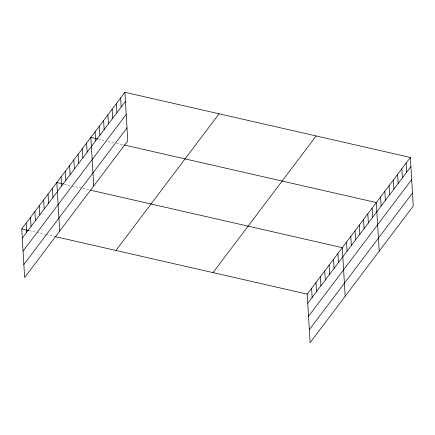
<?xml version="1.0" encoding="UTF-8"?>
<svg xmlns="http://www.w3.org/2000/svg" width="435" height="435" viewBox="0 0 435 435"><rect width="100%" height="100%" fill="white"/><g stroke="black" fill="none" stroke-linecap="round" stroke-linejoin="round"><path stroke-width="0.33" stroke-dasharray="2.17 1.63" d="M98.392 139.113L104.672 140.548M107.815 141.266L114.095 142.702M116.607 143.273L123.513 144.85M64.353 184.217L71.264 185.794M71.889 185.935L89.479 189.948M29.286 230.68L36.197 232.257M36.823 232.404L45.615 234.411M46.246 234.552L54.408 236.417"/><path stroke-width="0.65" d="M124.894 92.296L127.781 140.869L24.637 277.535L21.75 228.962L124.894 92.296L410.363 157.465L413.25 206.038L310.106 342.704L307.219 294.131L410.363 157.465M22.294 238.081L125.438 101.409M23.066 251.098L126.21 114.432M23.86 264.518L127.009 127.846M115.955 250.468L219.099 113.801M213.014 272.625L316.158 135.959M307.762 303.244L410.906 166.578M308.535 316.267L411.679 179.601M309.334 329.687L412.478 193.015M97.766 138.972L90.855 137.395L93.742 185.973M124.144 144.991L376.324 202.563L379.211 251.136M63.097 183.929L56.816 182.493L59.704 231.072M90.105 190.095L342.291 247.662L345.172 296.24M21.75 228.962L28.661 230.539M55.038 236.558L307.219 294.131M406.111 163.098L406.649 172.216M401.853 168.736L402.397 177.855M397.601 174.375L398.139 183.494M393.343 180.014L393.887 189.127M389.091 185.647L389.629 194.766M384.834 191.286L385.377 200.404M380.581 196.924L381.125 206.043M372.072 208.202L372.616 217.315M367.82 213.835L368.358 222.954M363.562 219.474L364.106 228.592M359.31 225.112L359.848 234.231M355.052 230.751L355.596 239.864M350.8 236.39L351.339 245.503M346.543 242.023L347.087 251.142M337.903 253.469L338.446 262.588M333.52 259.282L334.064 268.395M329.137 265.089L329.681 274.202M324.755 270.896L325.298 280.015M320.372 276.703L320.91 285.822M315.989 282.511L316.528 291.629M311.601 288.323L312.145 297.437M120.642 97.929L121.18 107.048M116.384 103.568L116.928 112.687M112.132 109.207L112.67 118.325M107.875 114.845L108.418 123.959M103.622 120.484L104.161 129.597M99.365 126.117L99.909 135.236M95.113 131.756L95.651 140.875M86.603 143.033L87.141 152.147M82.345 148.672L82.889 157.785M78.093 154.305L78.632 163.424M73.836 159.944L74.38 169.063M69.584 165.583L70.127 174.701M65.326 171.221L65.87 180.335M61.074 176.855L61.618 185.973M52.434 188.301L52.978 197.419M48.051 194.113L48.595 203.227M43.669 199.921L44.212 209.039M39.286 205.728L39.824 214.846M34.903 211.535L35.442 220.654M30.515 217.342L31.059 226.461M26.133 223.155L26.676 232.268"/></g></svg>
